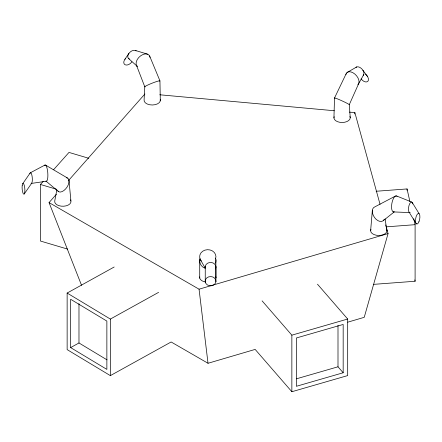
<?xml version="1.0" encoding="UTF-8"?>
<svg xmlns="http://www.w3.org/2000/svg" width="442" height="442" viewBox="0 0 442 442"><rect width="100%" height="100%" fill="white"/><g stroke="black" fill="none" stroke-linecap="round" stroke-linejoin="round"><path stroke-width="0.66" d="M333.937 117.904L334.517 97.991L346.197 73.643M370.634 230.652L372.368 210.138M354.644 113.981L354.882 112.622L349.384 112.119M56.863 189.767L54.764 200.867A8.149 4.707 0 0 0 63.792 206.215A8.149 4.707 0 0 0 70.405 199.801M385.695 224.945L388.065 233.586L364.236 317.323L347.738 322.179M363.727 74.621L358.689 83.593L349.291 104.649L350.235 117.666M124.871 59.355L128.871 53.482M22.708 183.739L30.166 172.971M24.277 193.922L31.736 183.154M81.538 285.294L49.051 202.585L56.355 194.314M68.676 180.347L144.904 93.98M67.593 249.095L40.449 241.039L40.449 184.48L43.167 181.424M53.587 169.722L68.991 152.418L88.781 158.291M383.297 220.635L394.015 212.061M346.964 72.576L356.744 66.924M317.472 284.189L347.683 319.025L347.683 375.584L291.858 391.722L255.156 349.412L208.022 363.274L171.137 341.981L110.356 375.628L67.14 349.611L67.14 293.052L114.18 267.007M67.14 293.052L110.356 319.069L158.601 292.355M70.637 347.589L106.865 369.401L106.865 321.085L70.637 299.278L70.637 347.589L78.98 342.97L107.025 359.86M30.492 172.706L45.073 164.988M395.573 195.988L374.882 206.845A8.149 5.227 57.5 0 0 374.551 217.558A8.149 5.227 57.5 0 0 384.153 219.514M49.051 202.585L199.055 289.19L388.065 233.586M262.095 300.853L291.858 335.163L347.683 319.025M296.466 378.805L337.997 366.799L343.169 372.766L296.372 386.297L296.372 337.981L343.169 324.45L343.169 372.766M31.41 183.419L46.465 181.214M376.136 191.259L407.054 188.938L409.883 201.519M386.175 226.857L415.099 224.685L415.099 281.25L373.352 284.377M393.391 211.917L409.657 212.585M159.783 94.781L334.274 110.738M40.449 184.48L56.283 189.176M135.357 50.454L147.578 54.173M396.397 195.9L411.646 202.011M45.614 165.137L67.527 178.043M58.742 191.74L45.929 181.065A8.149 2.028 85.7 0 0 47.769 172.623A8.149 2.028 85.7 0 0 44.581 165.385M128.583 58.543L137.313 66.427A8.149 5.271 -42.7 0 1 140.716 55.775A8.149 5.271 -42.7 0 1 150.009 57.41M362.893 70.256L367.424 76.333M412.121 202.314L419.165 213.779M409.182 212.282L416.226 223.746M205.276 268.266L200.27 259.404A8.149 7.028 0 0 1 207.447 249.691A8.149 7.028 0 0 1 215.574 258.83M149.628 55.985L159.943 80.858L160.308 100.793M136.484 65.322L144.783 86.803L144.098 99.776A8.149 4.707 0 0 0 152.385 104.992A8.149 4.707 0 0 0 160.258 99.566M354.882 112.622L380.043 204.342M413.756 218.729L415.099 224.685M414.8 279.924L415.099 281.25M385.092 218.912L386.932 230.862M199.055 289.19L208.022 363.274M68.935 180.01L70.93 200.988M407.054 188.938L407.054 190.32M337.997 325.384L337.997 366.799M291.858 335.163L291.858 391.722M215.911 266.476L215.911 281.803A5.381 4.635 0 0 1 207.304 284.88A5.381 4.635 0 0 1 208.519 276.913A5.381 4.635 0 0 1 215.911 281.803M215.884 259.658L215.884 278.112A8.149 4.707 0 0 0 215.884 276.88M205.243 266.476L205.243 281.803M199.718 259.658L199.718 278.112M110.356 319.069L110.356 375.628M78.98 303.632L78.98 342.97M66.344 177.728A8.149 4.486 -55.2 0 1 67.129 186.988A8.149 4.486 -55.2 0 1 57.858 190.966M29.896 173.584A5.381 1.337 85.7 0 1 32.2 177.054A5.381 1.337 85.7 0 1 31.056 183.32M205.69 282.04A8.149 4.707 0 0 1 199.718 276.88M215.519 258.122A8.149 8.033 0 0 1 215.519 263.294M204.679 268.128A8.149 8.033 0 0 1 199.928 258.631M201.331 260.99A8.149 7.028 0 0 1 200.569 259.957M205.243 267.686A5.381 4.635 0 0 1 211.282 262.487A5.381 4.635 0 0 1 215.547 268.858M410.204 212.53A5.381 2.028 -79.8 0 1 409.005 205.475A5.381 2.028 -79.8 0 1 412.745 203.895M394.214 211.834A8.149 3.066 -79.8 0 1 391.905 203.193A8.149 3.066 -79.8 0 1 397.12 196.358M386.7 229.641A8.149 4.707 0 0 1 378.601 235.464A8.149 4.707 0 0 1 370.96 229.437M365.551 74.267A5.381 3.282 47.7 0 1 367.849 81.306A5.381 3.282 47.7 0 1 361.103 78.886M345.92 74.549A8.149 4.967 47.7 0 1 354.865 74.068A8.149 4.967 47.7 0 1 357.915 84.66M355.992 67.355A5.381 3.282 47.7 0 1 362.042 69.145A5.381 3.282 47.7 0 1 363.219 75.328M349.904 116.45A8.149 4.707 0 0 1 342.296 122.489A8.149 4.707 0 0 1 334.163 116.682M334.925 98.317A8.149 0.481 24.6 0 1 341.296 100.522A8.149 0.481 24.6 0 1 349.197 104.743M129.39 59.007A5.381 3.481 -42.7 0 1 129.291 52.935A5.381 3.481 -42.7 0 1 136.164 50.924M145.015 86.908A8.149 0.696 -21.6 0 1 152.462 83.046A8.149 0.696 -21.6 0 1 159.661 81.162M131.876 61.852A5.381 3.481 -42.7 0 1 124.959 64.687A5.381 3.481 -42.7 0 1 125.76 58.294M22.233 185.264A5.381 1.337 85.7 0 0 23.597 194.088A5.381 1.337 85.7 0 0 24.647 187.137A5.381 1.337 85.7 0 0 22.233 185.264M418.906 221.818A5.381 2.028 -79.8 0 0 418.69 213.475A5.381 2.028 -79.8 0 0 415.491 220.994A5.381 2.028 -79.8 0 0 418.906 221.818"/></g></svg>
